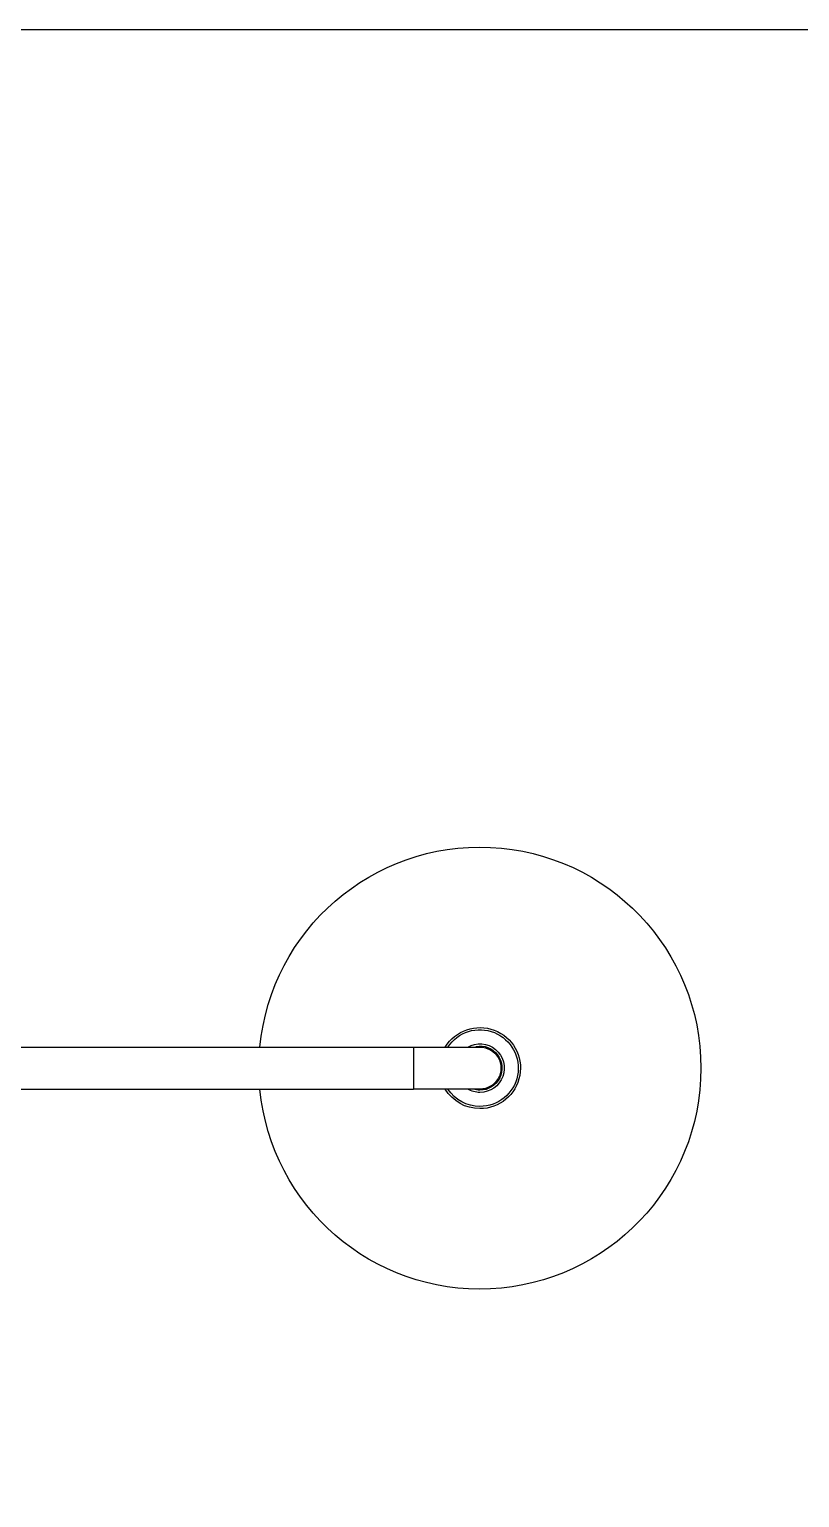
# Model space of a CAD drawing. Header units: millimetres. Extents: x -26983 to 60590, y 825 to 42375.
# Drawn here: x 56430.22 to 56437.04, y 17611.58 to 17624.58 of the extents above; entities that cross this region are included whole.
import ezdxf

# ---------------------------------------------------------------- set-up
doc = ezdxf.new("R2010")
doc.units = ezdxf.units.MM
doc.header["$LTSCALE"] = 100
doc.header["$MEASUREMENT"] = 0
doc.layers.get('0').update_dxf_attribs({"linetype": 'CONTINUOUS'})
doc.layers.add('ELE9', color=9, linetype='CONTINUOUS')
doc.layers.add('TOI', color=12, linetype='CONTINUOUS')

# ---------------------------------------------------------------- blocks, each defined once
blk = doc.blocks.new('I2-샤워수전')
at = {"layer": 'TOI'}
for p, q in [((-375, -95.5), (-404.9999, -95.5)), ((-85, -95.5), (-375, -95.5)), ((-375, -95.5), (-375, -114.5)), ((-404.9999, -114.4999), (-375, -114.4999)), ((-85, -114.5), (-375, -114.5))]:
    blk.add_line(p, q, dxfattribs=at)
for centre, radius, start, end in [((-405, -105.0061), 100, 5.4548307, 354.5521911), ((-405, -105.0061), 18.35, 31.1983, 270), ((-405, -105.003), 17.35, 33.21092, 270), ((-405, -105.003), 11, 59.73521, 270), ((-405, -104.9998), 10, 79.66187, 270), ((-405, -105), 9.5, 89.99979, 270), ((-405, -104.9998), 10, 270, 288.192258), ((-405, -105.003), 17.35, 270, 326.81267), ((-405, -105.0061), 18.35, 270, 328.840607), ((-405, -105.003), 11, 270, 300.280492)]:
    blk.add_arc(centre, radius, start, end, dxfattribs=at)
blk = doc.blocks.new('B2FF')
at = {"layer": 'ELE9', "color": 253, "ltscale": 0.1}
blk.add_lwpolyline([(37170254.72, 559271.34), (37170254.72, 559456.34), (37169889.72, 559456.34), (37169889.72, 560831.34), (37169899.72, 560831.34), (37169899.72, 561826.34), (37171004.72, 561826.34), (37171004.72, 560831.34)], dxfattribs=at)
at = {"layer": 'ELE9', "color": 253, "ltscale": 0.1, "extrusion": (0, 0, -1), "zscale": -1}
blk.add_blockref('I2-샤워수전', (-37169999.72, 561461.34), dxfattribs=at)

msp = doc.modelspace()

# ---------------------------------------------------------------- block references
at = {"xscale": 0.01956471256889679, "yscale": 0.01956471256889679, "zscale": 0.01956471256889679}
msp.add_blockref('B2FF', (-670794.073, 6632.608), dxfattribs=at)

doc.saveas('drawing.dxf')
